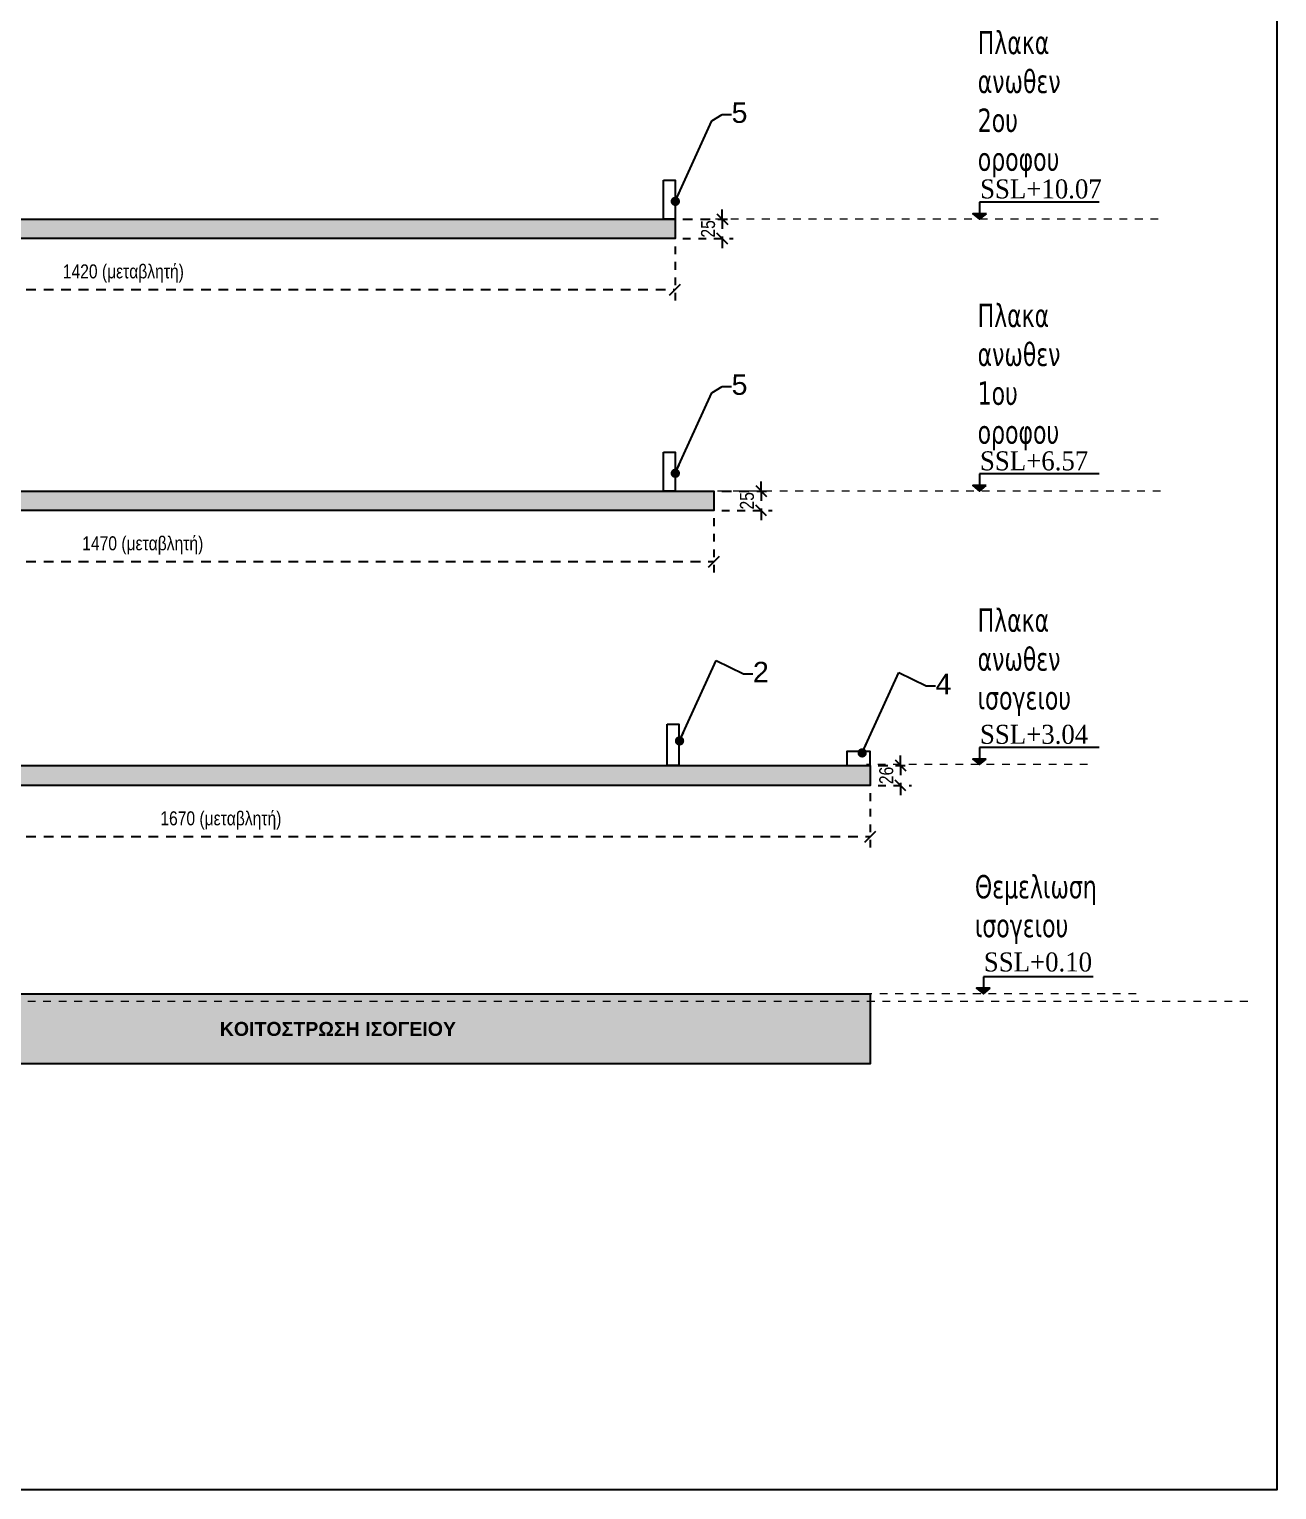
# Model space of a CAD drawing. Header units: millimetres. Extents: x -2171 to 1563, y -1758 to -1505.
# Drawn here: x 971.75 to 987.8, y -1630.9 to -1612.1 of the extents above; entities that cross this region are included whole.
import ezdxf
from ezdxf.enums import TextEntityAlignment as Align

# ---------------------------------------------------------------- set-up
doc = ezdxf.new("R2010")
doc.units = ezdxf.units.MM
doc.header["$PDMODE"] = 32
for name, pattern in [('DASHDOT', [25.4, 12.7, -6.35, 0, -6.35]), ('DASHED2', [0.375, 0.25, -0.125]), ('DOT', [0.025, 0, -0.025]), ('HIDDEN', [0.375, 0.25, -0.125]), ('HIDDEN2', [0.1875, 0.125, -0.0625])]:
    doc.linetypes.add(name, pattern=pattern)
doc.layers.get('Defpoints').update_dxf_attribs({"color": 6})
for name, color, linetype in [('-S-AKSONES', 50, 'DASHDOT'), ('-S_TEXT', 3, 'Continuous'), ('A-TEXT', 7, 'Continuous'), ('AM_5', 7, 'Continuous'), ('Sect_Dim', 7, 'Continuous'), ('Sect_Fill', 7, 'Continuous'), ('Sect_Line_Bold', 7, 'Continuous'), ('STITHAIO', 94, 'Continuous')]:
    doc.layers.add(name, color=color, linetype=linetype)
doc.layers.add('A-ANNO-DIMS', color=1, linetype='Continuous', lineweight=9)
doc.styles.add('1-100', font='arial.ttf', dxfattribs={"width": 0.8})
doc.styles.add('ag', font='arial.ttf', dxfattribs={"height": 0.25})
doc.styles.add('GR-SIMPL', font='GR-SIMPL.shx', dxfattribs={"width": 0.8})
doc.styles.add('S1TmsNwRmn11_b_934_161', font='times.ttf', dxfattribs={"width": 0.933629, "height": 0.001087})
doc.styles.get("Standard").update_dxf_attribs({"font": 'tahoma.ttf'})
doc.dimstyles.new('CHRISTOFOROS', dxfattribs={"dimscale": 0.2, "dimtxt": 0.25, "dimasz": 0.6, "dimexe": 0, "dimexo": 0, "dimgap": 0, "dimtad": 0, "dimdec": 0, "dimlfac": 100, "dimzin": 0, "dimdsep": 46, "dimtxsty": 'ag', "dimblk": 'ARCHTICK', "dimcen": 0, "dimclrd": 256, "dimclre": 256, "dimclrt": 1, "dimaunit": 1, "dimadec": 0, "dimazin": 0, "dimtfac": 1, "dimtdec": 0, "dimtofl": 0, "dimtmove": 0, "dimatfit": 3, "dimfxl": 1, "dimtolj": 1, "dimtzin": 0, "dimlwd": -1, "dimlwe": -1, "dimarcsym": 0})
doc.dimstyles.new('Copy of 1-100', dxfattribs={"dimtxt": 0.18, "dimasz": 0.14, "dimexe": 0.14, "dimexo": 0.1, "dimgap": 0.09, "dimtad": 1, "dimdec": 0, "dimlfac": 100, "dimrnd": 5, "dimzin": 5, "dimdsep": 46, "dimtxsty": '1-100', "dimblk": 'OBLIQUE', "dimcen": 0.09, "dimclrd": 1, "dimclre": 1, "dimclrt": 2, "dimadec": 0, "dimazin": 0, "dimtfac": 1, "dimtdec": 0, "dimtix": 1, "dimtmove": 2, "dimatfit": 3, "dimfxl": 5, "dimfxlon": 1, "dimtolj": 1, "dimtzin": 5, "dimarcsym": 0})

# ---------------------------------------------------------------- blocks, each defined once
blk = doc.blocks.new('_Oblique')
at = {"color": 0, "linetype": 'ByBlock', "lineweight": -2}
blk.add_line((-0.5, -0.5), (0.5, 0.5), dxfattribs=at)
blk = doc.blocks.new('*D939')
at = {"layer": 'AM_5', "color": 1, "linetype": 'HIDDEN', "lineweight": -2, "ltscale": 0.5, "transparency": 16777216}
blk.add_line((965.857, -1618.394), (965.857, -1619.091), dxfattribs=at)
at = {"layer": 'AM_5', "color": 1, "linetype": 'HIDDEN2', "lineweight": -2, "ltscale": 0.5, "transparency": 16777216}
blk.add_line((980.557, -1618.394), (980.557, -1619.091), dxfattribs=at)
at = {"layer": 'AM_5', "color": 1, "linetype": 'DASHED2', "lineweight": -2, "ltscale": 0.5, "transparency": 16777216}
blk.add_line((965.857, -1618.951), (980.557, -1618.951), dxfattribs=at)
at = {"layer": 'Defpoints', "color": 0, "ltscale": 0.5, "transparency": 16777216}
for p in [(965.857, -1618.294), (980.557, -1618.294), (980.557, -1618.951)]:
    blk.add_point(p, dxfattribs=at)
at = {"layer": 'AM_5', "color": 1, "lineweight": -2, "ltscale": 0.5, "transparency": 16777216, "xscale": 0.14, "yscale": 0.14, "zscale": 0.14, "rotation": 180}
blk.add_blockref('_Oblique', (965.857, -1618.951), dxfattribs=at)
at = {"layer": 'AM_5', "color": 1, "lineweight": -2, "ltscale": 0.5, "transparency": 16777216, "xscale": 0.14, "yscale": 0.14, "zscale": 0.14}
blk.add_blockref('_Oblique', (980.557, -1618.951), dxfattribs=at)
at = {"layer": 'AM_5', "color": 2, "ltscale": 0.5, "transparency": 16777216, "insert": (973.207, -1618.743), "char_height": 0.18, "attachment_point": 5, "style": '1-100'}
blk.add_mtext('\\A1;1470 (μεταβλητή)', dxfattribs=at)
blk = doc.blocks.new('*D956')
at = {"layer": 'AM_5', "color": 1, "linetype": 'HIDDEN', "lineweight": -2, "ltscale": 0.5, "transparency": 16777216}
blk.add_line((980.657, -1618.044), (981.304, -1618.044), dxfattribs=at)
at = {"layer": 'AM_5', "color": 1, "linetype": 'DASHED2', "lineweight": -2, "ltscale": 0.5, "transparency": 16777216}
for p, q in [((981.164, -1618.044), (981.164, -1617.904)), ((981.164, -1618.044), (981.164, -1618.294)), ((981.164, -1618.294), (981.164, -1618.434))]:
    blk.add_line(p, q, dxfattribs=at)
at = {"layer": 'AM_5', "color": 1, "linetype": 'HIDDEN2', "lineweight": -2, "ltscale": 0.5, "transparency": 16777216}
blk.add_line((980.657, -1618.294), (981.304, -1618.294), dxfattribs=at)
at = {"layer": 'Defpoints', "color": 0, "ltscale": 0.5, "transparency": 16777216}
for p in [(980.557, -1618.044), (980.557, -1618.294), (981.164, -1618.294)]:
    blk.add_point(p, dxfattribs=at)
at = {"layer": 'AM_5', "color": 1, "lineweight": -2, "ltscale": 0.5, "transparency": 16777216, "xscale": 0.14, "yscale": 0.14, "zscale": 0.14}
for p, rotation in [((981.164, -1618.044), 270), ((981.164, -1618.294), 90)]:
    blk.add_blockref('_Oblique', p, dxfattribs=dict(at, rotation=rotation))
at = {"layer": 'AM_5', "color": 2, "ltscale": 0.5, "transparency": 16777216, "insert": (980.982, -1618.169), "char_height": 0.18, "attachment_point": 5, "rotation": 90, "style": '1-100'}
blk.add_mtext('\\A1;25', dxfattribs=at)
blk = doc.blocks.new('*D957')
at = {"layer": 'AM_5', "color": 1, "linetype": 'DASHED2', "lineweight": -2, "ltscale": 0.5, "transparency": 16777216}
for p, q in [((982.957, -1621.574), (982.957, -1621.434)), ((982.957, -1621.574), (982.957, -1621.834)), ((982.957, -1621.834), (982.957, -1621.974))]:
    blk.add_line(p, q, dxfattribs=at)
at = {"layer": 'AM_5', "color": 1, "linetype": 'HIDDEN', "lineweight": -2, "ltscale": 0.5, "transparency": 16777216}
blk.add_line((982.668, -1621.574), (983.097, -1621.574), dxfattribs=at)
at = {"layer": 'AM_5', "color": 1, "linetype": 'HIDDEN2', "lineweight": -2, "ltscale": 0.5, "transparency": 16777216}
blk.add_line((982.668, -1621.834), (983.097, -1621.834), dxfattribs=at)
at = {"layer": 'Defpoints', "color": 0, "ltscale": 0.5, "transparency": 16777216}
for p in [(982.568, -1621.574), (982.568, -1621.834), (982.957, -1621.834)]:
    blk.add_point(p, dxfattribs=at)
at = {"layer": 'AM_5', "color": 1, "lineweight": -2, "ltscale": 0.5, "transparency": 16777216, "xscale": 0.14, "yscale": 0.14, "zscale": 0.14}
for p, rotation in [((982.957, -1621.574), 270), ((982.957, -1621.834), 90)]:
    blk.add_blockref('_Oblique', p, dxfattribs=dict(at, rotation=rotation))
at = {"layer": 'AM_5', "color": 2, "ltscale": 0.5, "transparency": 16777216, "insert": (982.775, -1621.704), "char_height": 0.18, "attachment_point": 5, "rotation": 90, "style": '1-100'}
blk.add_mtext('\\A1;26', dxfattribs=at)
blk = doc.blocks.new('*D958')
at = {"layer": 'AM_5', "color": 1, "linetype": 'HIDDEN', "lineweight": -2, "ltscale": 0.5, "transparency": 16777216}
blk.add_line((965.857, -1614.894), (965.857, -1615.591), dxfattribs=at)
at = {"layer": 'AM_5', "color": 1, "linetype": 'HIDDEN2', "lineweight": -2, "ltscale": 0.5, "transparency": 16777216}
blk.add_line((980.057, -1614.894), (980.057, -1615.591), dxfattribs=at)
at = {"layer": 'AM_5', "color": 1, "linetype": 'DASHED2', "lineweight": -2, "ltscale": 0.5, "transparency": 16777216}
blk.add_line((965.857, -1615.451), (980.057, -1615.451), dxfattribs=at)
at = {"layer": 'Defpoints', "color": 0, "ltscale": 0.5, "transparency": 16777216}
for p in [(965.857, -1614.794), (980.057, -1614.794), (980.057, -1615.451)]:
    blk.add_point(p, dxfattribs=at)
at = {"layer": 'AM_5', "color": 1, "lineweight": -2, "ltscale": 0.5, "transparency": 16777216, "xscale": 0.14, "yscale": 0.14, "zscale": 0.14, "rotation": 180}
blk.add_blockref('_Oblique', (965.857, -1615.451), dxfattribs=at)
at = {"layer": 'AM_5', "color": 1, "lineweight": -2, "ltscale": 0.5, "transparency": 16777216, "xscale": 0.14, "yscale": 0.14, "zscale": 0.14}
blk.add_blockref('_Oblique', (980.057, -1615.451), dxfattribs=at)
at = {"layer": 'AM_5', "color": 2, "ltscale": 0.5, "transparency": 16777216, "insert": (972.957, -1615.243), "char_height": 0.18, "attachment_point": 5, "style": '1-100'}
blk.add_mtext('\\A1;1420 (μεταβλητή)', dxfattribs=at)
blk = doc.blocks.new('*D959')
at = {"layer": 'AM_5', "color": 1, "linetype": 'DASHED2', "lineweight": -2, "ltscale": 0.5, "transparency": 16777216}
for p, q in [((980.664, -1614.544), (980.664, -1614.404)), ((980.664, -1614.544), (980.664, -1614.794)), ((980.664, -1614.794), (980.664, -1614.934))]:
    blk.add_line(p, q, dxfattribs=at)
at = {"layer": 'AM_5', "color": 1, "linetype": 'HIDDEN', "lineweight": -2, "ltscale": 0.5, "transparency": 16777216}
blk.add_line((980.157, -1614.544), (980.804, -1614.544), dxfattribs=at)
at = {"layer": 'AM_5', "color": 1, "linetype": 'HIDDEN2', "lineweight": -2, "ltscale": 0.5, "transparency": 16777216}
blk.add_line((980.157, -1614.794), (980.804, -1614.794), dxfattribs=at)
at = {"layer": 'Defpoints', "color": 0, "ltscale": 0.5, "transparency": 16777216}
for p in [(980.057, -1614.544), (980.057, -1614.794), (980.664, -1614.794)]:
    blk.add_point(p, dxfattribs=at)
at = {"layer": 'AM_5', "color": 1, "lineweight": -2, "ltscale": 0.5, "transparency": 16777216, "xscale": 0.14, "yscale": 0.14, "zscale": 0.14}
for p, rotation in [((980.664, -1614.544), 270), ((980.664, -1614.794), 90)]:
    blk.add_blockref('_Oblique', p, dxfattribs=dict(at, rotation=rotation))
at = {"layer": 'AM_5', "color": 2, "ltscale": 0.5, "transparency": 16777216, "insert": (980.482, -1614.669), "char_height": 0.18, "attachment_point": 5, "rotation": 90, "style": '1-100'}
blk.add_mtext('\\A1;25', dxfattribs=at)
blk = doc.blocks.new('*D977')
at = {"layer": 'AM_5', "color": 1, "linetype": 'HIDDEN', "lineweight": -2, "ltscale": 0.5, "transparency": 16777216}
blk.add_line((965.857, -1621.934), (965.857, -1622.631), dxfattribs=at)
at = {"layer": 'AM_5', "color": 1, "linetype": 'HIDDEN2', "lineweight": -2, "ltscale": 0.5, "transparency": 16777216}
blk.add_line((982.568, -1621.934), (982.568, -1622.631), dxfattribs=at)
at = {"layer": 'AM_5', "color": 1, "linetype": 'DASHED2', "lineweight": -2, "ltscale": 0.5, "transparency": 16777216}
blk.add_line((965.857, -1622.491), (982.568, -1622.491), dxfattribs=at)
at = {"layer": 'Defpoints', "color": 0, "ltscale": 0.5, "transparency": 16777216}
for p in [(965.857, -1621.834), (982.568, -1621.834), (982.568, -1622.491)]:
    blk.add_point(p, dxfattribs=at)
at = {"layer": 'AM_5', "color": 1, "lineweight": -2, "ltscale": 0.5, "transparency": 16777216, "xscale": 0.14, "yscale": 0.14, "zscale": 0.14, "rotation": 180}
blk.add_blockref('_Oblique', (965.857, -1622.491), dxfattribs=at)
at = {"layer": 'AM_5', "color": 1, "lineweight": -2, "ltscale": 0.5, "transparency": 16777216, "xscale": 0.14, "yscale": 0.14, "zscale": 0.14}
blk.add_blockref('_Oblique', (982.568, -1622.491), dxfattribs=at)
at = {"layer": 'AM_5', "color": 2, "ltscale": 0.5, "transparency": 16777216, "insert": (974.212, -1622.283), "char_height": 0.18, "attachment_point": 5, "style": '1-100'}
blk.add_mtext('\\A1;1670 (μεταβλητή)', dxfattribs=at)
blk = doc.blocks.new('_ArchTick')
at = {"color": 0, "linetype": 'ByBlock', "const_width": 0.15}
blk.add_lwpolyline([(-0.5, -0.5), (0.5, 0.5)], dxfattribs=at)

msp = doc.modelspace()

# ---------------------------------------------------------------- hatches: boundary and pattern name
at = {"layer": 'Sect_Dim'}
for points in [[(984.0636, -1614.4739), (983.8886, -1614.4739), (983.9761, -1614.5439)], [(984.062, -1617.9739), (983.887, -1617.9739), (983.9745, -1618.0439)], [(984.062, -1621.4939), (983.887, -1621.4939), (983.9745, -1621.5639)], [(984.1116, -1624.4439), (983.9366, -1624.4439), (984.0241, -1624.5139)]]:
    msp.add_hatch(color=9, dxfattribs=at).paths.add_polyline_path(points)
at = {"layer": 'Sect_Fill'}
for points in [[(965.8572, -1614.5439), (980.0572, -1614.5439), (980.0572, -1614.7939), (965.8572, -1614.7939)], [(965.8572, -1618.0439), (980.5572, -1618.0439), (980.5572, -1618.2939), (965.8572, -1618.2939)], [(965.8572, -1621.5739), (982.5675, -1621.5739), (982.5675, -1621.8339), (965.8572, -1621.8339)], [(965.8572, -1624.5139), (982.5675, -1624.5139), (982.5675, -1625.4139), (965.8572, -1625.4139)]]:
    msp.add_hatch(color=253, dxfattribs=at).paths.add_polyline_path(points)

# ---------------------------------------------------------------- linework, layer by layer
at = {"layer": '-S_TEXT', "ltscale": 5}
msp.add_lwpolyline([(929.652, -1590.8537), (987.7995, -1590.8537), (987.7995, -1630.8984), (929.652, -1630.8984)], close=True, dxfattribs=at)
at = {"layer": 'A-ANNO-DIMS', "color": 94, "linetype": 'DOT', "ltscale": 1.5}
for p, q in [((986.275, -1614.5439), (980.5572, -1614.5439)), ((986.3032, -1618.0439), (980.5572, -1618.0439)), ((985.3644, -1621.5639), (982.5212, -1621.5639)), ((987.4259, -1624.6139), (930.0451, -1624.6139)), ((985.9902, -1624.5139), (982.4512, -1624.5139))]:
    msp.add_line(p, q, dxfattribs=at)
at = {"layer": 'Sect_Dim', "color": 7}
for points in [[(984.0636, -1614.4739), (983.8886, -1614.4739), (983.9761, -1614.5439)], [(984.062, -1617.9739), (983.887, -1617.9739), (983.9745, -1618.0439)], [(984.062, -1621.4939), (983.887, -1621.4939), (983.9745, -1621.5639)], [(984.1116, -1624.4439), (983.9366, -1624.4439), (984.0241, -1624.5139)]]:
    msp.add_lwpolyline(points, close=True, dxfattribs=at)
for points in [[(985.5143, -1614.3239), (983.9761, -1614.3239)], [(983.9761, -1614.3239), (983.9761, -1614.4739)], [(985.5127, -1617.8239), (983.9745, -1617.8239)], [(983.9745, -1617.8239), (983.9745, -1617.9739)], [(985.5127, -1621.3439), (983.9745, -1621.3439)], [(983.9745, -1621.3439), (983.9745, -1621.4939)], [(985.4373, -1624.2939), (984.0241, -1624.2939)], [(984.0241, -1624.2939), (984.0241, -1624.4439)]]:
    msp.add_lwpolyline(points, dxfattribs=at)
at = {"layer": 'Sect_Line_Bold', "color": 94, "ltscale": 0.5}
for points in [[(965.8572, -1614.5439), (980.0572, -1614.5439), (980.0572, -1614.7939), (965.8572, -1614.7939)], [(965.8572, -1618.0439), (980.5572, -1618.0439), (980.5572, -1618.2939), (965.8572, -1618.2939)], [(965.8572, -1621.5739), (982.5675, -1621.5739), (982.5675, -1621.8339), (965.8572, -1621.8339)], [(965.8572, -1624.5139), (982.5675, -1624.5139), (982.5675, -1625.4139), (965.8572, -1625.4139)]]:
    msp.add_lwpolyline(points, close=True, dxfattribs=at)
at = {"layer": 'STITHAIO', "ltscale": 0.5}
for points in [[(979.9072, -1614.0439), (980.0572, -1614.0439), (980.0572, -1614.5439), (979.9072, -1614.5439)], [(979.9072, -1617.5439), (980.0572, -1617.5439), (980.0572, -1618.0439), (979.9072, -1618.0439)], [(979.9557, -1621.0439), (980.1057, -1621.0439), (980.1057, -1621.5739), (979.9557, -1621.5739)], [(982.5675, -1621.5739), (982.5675, -1621.3939), (982.2675, -1621.3939), (982.2675, -1621.5739)]]:
    msp.add_lwpolyline(points, close=True, dxfattribs=at)

# ---------------------------------------------------------------- texts
at = {"layer": '-S-AKSONES', "color": 3, "linetype": 'Continuous', "char_height": 0.2625, "width": 0.416093, "attachment_point": 1, "style": 'ag'}
for s, insert in [('5', (980.7844, -1613.0422)), ('5', (980.7844, -1616.5422)), ('2', (981.0588, -1620.2415)), ('4', (983.4091, -1620.3954))]:
    msp.add_mtext(s, dxfattribs=dict(at, insert=insert))
at = {"layer": '-S_TEXT', "insert": (978.414, -1624.8763), "char_height": 0.18, "attachment_point": 3}
msp.add_mtext_dynamic_manual_height_columns('\\A1;\\pxql;{\\fArial|b1|i0|c161|p34;ΚΟΙΤΟΣΤΡΩΣΗ\\fArial|b1|i0|c0|p34; \\fArial|b1|i0|c161|p34;ΙΣΟΓΕΙΟΥ}', width=4.2167, gutter_width=1.2, heights=[0.4199], dxfattribs=at)
at = {"layer": 'A-TEXT', "color": 3, "char_height": 0.3, "width": 1.143602, "attachment_point": 7, "style": 'GR-SIMPL'}
for s, insert in [('{\\fTahoma|b0|i0|c161|p34;Πλακα ανωθεν \\fTahoma|b0|i0|c0|p34;2\\fTahoma|b0|i0|c161|p34;ου οροφου}', (983.9516, -1614.0061)), ('{\\fTahoma|b0|i0|c161|p34;Πλακα ανωθεν 1ου οροφου}', (983.95, -1617.5189)), ('{\\fTahoma|b0|i0|c161|p34;Πλακα ανωθεν ισογειου}', (983.95, -1620.9406)), ('{\\fTahoma|b0|i0|c161|p34;Θεμελιωση\\fTahoma|b0|i0|c0|p34; \\fTahoma|b0|i0|c161|p34;ισογειου}', (983.9147, -1623.8714))]:
    msp.add_mtext(s, dxfattribs=dict(at, insert=insert))
at = {"layer": 'Sect_Dim', "color": 7, "style": 'S1TmsNwRmn11_b_934_161', "width": 0.933629}
for s, p in [('SSL+10.07', (983.9816, -1614.1545)), ('SSL+6.57', (983.98, -1617.6545)), ('SSL+3.04', (983.98, -1621.1745)), ('SSL+0.10', (984.0295, -1624.1045))]:
    msp.add_text(s, height=0.24469, dxfattribs=at).set_placement(p, align=Align.MIDDLE_LEFT)

# ---------------------------------------------------------------- dimensions: what is measured, and where the dimension line sits
at = {"layer": 'AM_5', "color": 7, "ltscale": 0.5}
for base, p1, p2, picture, middle in [((980.6635, -1614.7939), (980.0572, -1614.5439), (980.0572, -1614.7939), '*D959', (980.4816, -1614.6689)), ((981.1635, -1618.2939), (980.5572, -1618.0439), (980.5572, -1618.2939), '*D956', (980.9816, -1618.1689))]:
    dim = msp.add_linear_dim(base=base, p1=p1, p2=p2, angle=90, dimstyle='Copy of 1-100', dxfattribs=at)
    dim.commit()
    dim.dimension.update_dxf_attribs({"geometry": picture, "text_midpoint": middle})
at = {"layer": 'AM_5', "color": 1, "ltscale": 0.5}
for base, p1, p2, picture, middle in [((980.0572, -1615.4505), (965.8572, -1614.7939), (980.0572, -1614.7939), '*D958', (972.9572, -1615.2425)), ((980.5572, -1618.9505), (965.8572, -1618.2939), (980.5572, -1618.2939), '*D939', (973.2072, -1618.7425)), ((982.5675, -1622.4905), (965.8572, -1621.8339), (982.5675, -1621.8339), '*D977', (974.2124, -1622.2825))]:
    dim = msp.add_linear_dim(base=base, p1=p1, p2=p2, text='<> (μεταβλητή)', dimstyle='Copy of 1-100', dxfattribs=at)
    dim.commit()
    dim.dimension.update_dxf_attribs({"geometry": picture, "text_midpoint": middle})
at = {"layer": 'AM_5', "ltscale": 0.5}
dim = msp.add_linear_dim(base=(982.9566, -1621.8339), p1=(982.5675, -1621.5739), p2=(982.5675, -1621.8339), angle=90, dimstyle='Copy of 1-100', override={"dimrnd": 0.1}, dxfattribs=at)
dim.commit()
dim.dimension.update_dxf_attribs({"geometry": '*D957', "text_midpoint": (982.7747, -1621.7039)})

# ---------------------------------------------------------------- leaders
at = {"layer": '-S-AKSONES', "color": 1, "linetype": 'Continuous', "annotation_type": 0, "has_hookline": 1, "hookline_direction": 0}
for points, text_width in [([(980.0599, -1614.3147), (980.5299, -1613.2783), (980.6644, -1613.1979), (980.7844, -1613.1979)], 0.174), ([(980.0599, -1617.8147), (980.5299, -1616.7783), (980.6644, -1616.6979), (980.7844, -1616.6979)], 0.174), ([(980.114, -1621.2596), (980.584, -1620.2232), (980.9388, -1620.3972), (981.0588, -1620.3972)], 0.1739), ([(982.4643, -1621.4134), (982.9343, -1620.377), (983.2891, -1620.5511), (983.4091, -1620.5511)], 0.1816)]:
    msp.add_leader(points, dimstyle='CHRISTOFOROS', override={"dimgap": 0, "dimtad": 0, "dimclrd": 1, "dimldrblk": 'Dot', "dimfxl": 0.1, "dimfxlon": 1, "dimarcsym": 1}, dxfattribs=dict(at, text_width=text_width))

doc.saveas('drawing.dxf')
